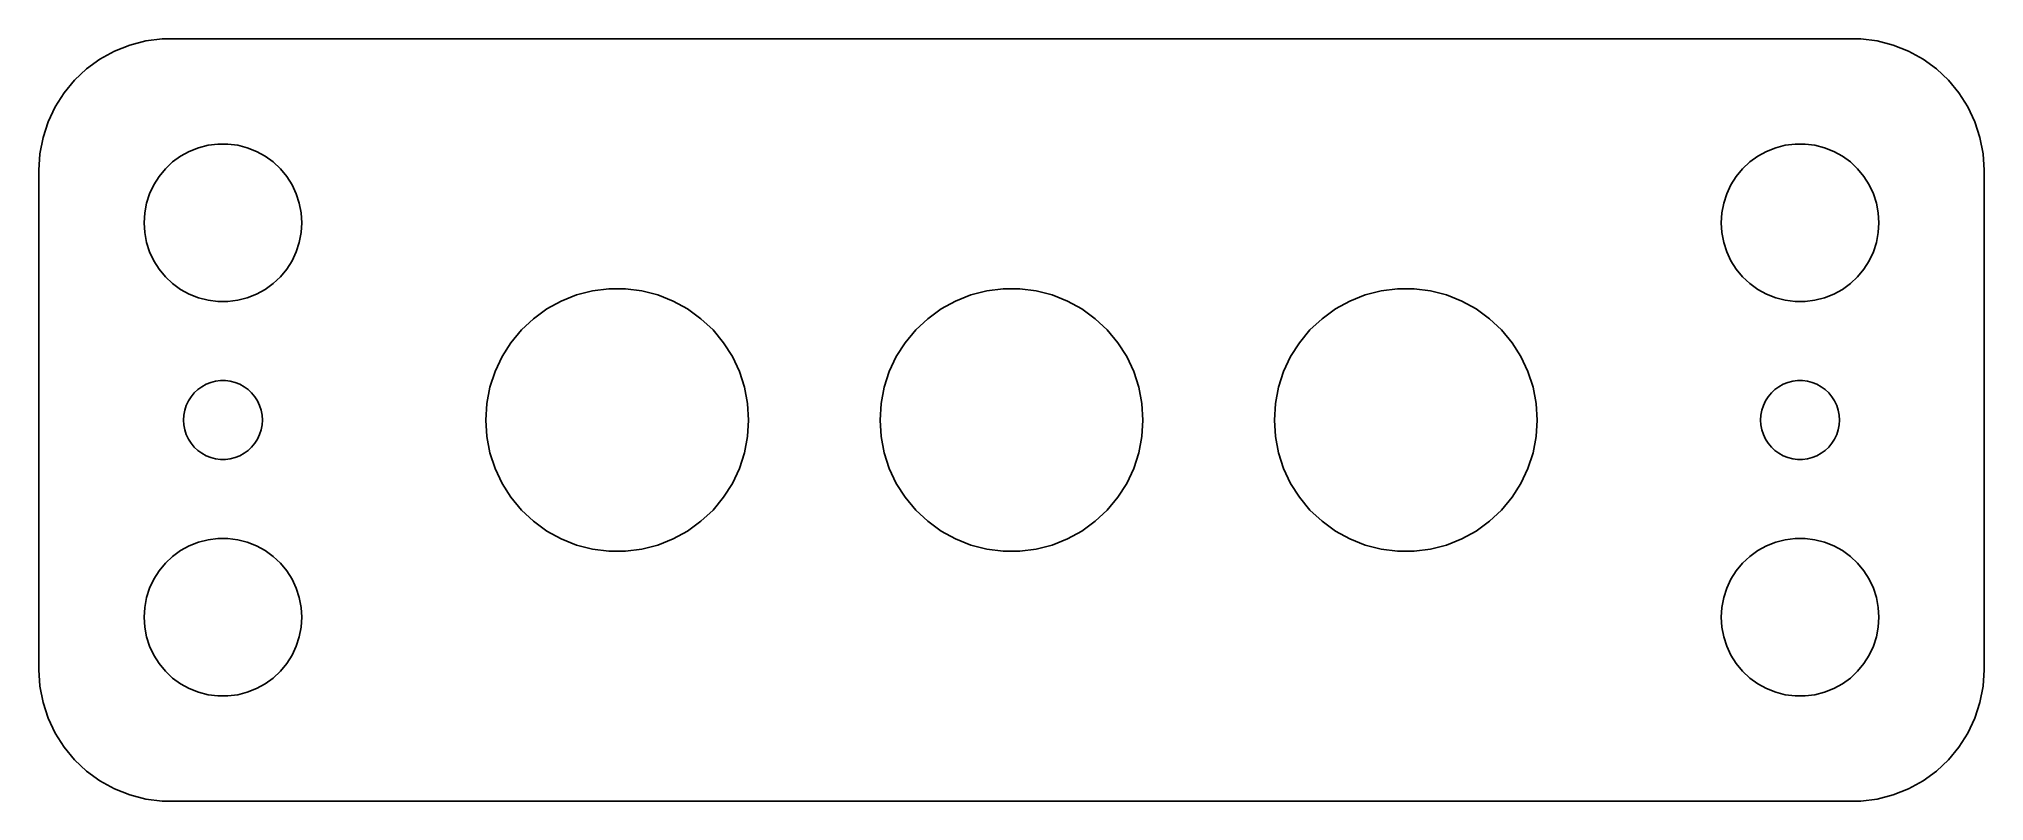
# Model space of a CAD drawing. Header units: metres. Extents: x -37 to 37, y -14.5 to 14.5.
import ezdxf

# ---------------------------------------------------------------- set-up
doc = ezdxf.new("R2010")
doc.units = ezdxf.units.M

msp = doc.modelspace()

# ---------------------------------------------------------------- linework, layer by layer
for p, q in [((-33.5451, 14.2553), (-34.1289, 14.0241)), ((-32.9369, 14.4114), (-33.5451, 14.2553)), ((-32.3139, 14.4901), (-32.9369, 14.4114)), ((32.3139, 14.4901), (-32.3139, 14.4901)), ((32.9369, 14.4114), (32.3139, 14.4901)), ((33.5451, 14.2553), (32.9369, 14.4114)), ((34.1289, 14.0241), (33.5451, 14.2553)), ((-35.1871, 13.3526), (-35.6448, 12.9227)), ((-34.6791, 13.7216), (-35.1871, 13.3526)), ((-34.1289, 14.0241), (-34.6791, 13.7216)), ((34.6791, 13.7216), (34.1289, 14.0241)), ((35.1871, 13.3526), (34.6791, 13.7216)), ((35.6448, 12.9227), (35.1871, 13.3526)), ((-35.6448, 12.9227), (-36.0451, 12.4389)), ((36.0451, 12.4389), (35.6448, 12.9227)), ((-36.3815, 11.9088), (-36.6489, 11.3406)), ((-36.0451, 12.4389), (-36.3815, 11.9088)), ((36.3815, 11.9088), (36.0451, 12.4389)), ((36.6489, 11.3406), (36.3815, 11.9088)), ((-36.6489, 11.3406), (-36.8429, 10.7434)), ((36.8429, 10.7434), (36.6489, 11.3406)), ((-36.8429, 10.7434), (-36.9606, 10.1267)), ((-30.927, 10.3532), (-30.5621, 10.4469)), ((-30.5621, 10.4469), (-30.1884, 10.4941)), ((-30.1884, 10.4941), (-29.8116, 10.4941)), ((-29.8116, 10.4941), (-29.4379, 10.4469)), ((-29.4379, 10.4469), (-29.0729, 10.3532)), ((29.0729, 10.3532), (29.4379, 10.4469)), ((29.4379, 10.4469), (29.8116, 10.4941)), ((29.8116, 10.4941), (30.1884, 10.4941)), ((30.1884, 10.4941), (30.5621, 10.4469)), ((30.5621, 10.4469), (30.927, 10.3532)), ((36.9606, 10.1267), (36.8429, 10.7434)), ((-36.9606, 10.1267), (-37, 9.5)), ((-32.1869, 9.55363), (-31.9123, 9.81154)), ((-31.9123, 9.81154), (-31.6075, 10.033)), ((-31.6075, 10.033), (-31.2773, 10.2145)), ((-31.2773, 10.2145), (-30.927, 10.3532)), ((-29.0729, 10.3532), (-28.7227, 10.2145)), ((-28.7227, 10.2145), (-28.3925, 10.033)), ((-28.3925, 10.033), (-28.0877, 9.81154)), ((-28.0877, 9.81154), (-27.8131, 9.55363)), ((27.8131, 9.55363), (28.0877, 9.81154)), ((28.0877, 9.81154), (28.3925, 10.033)), ((28.3925, 10.033), (28.7227, 10.2145)), ((28.7227, 10.2145), (29.0729, 10.3532)), ((30.927, 10.3532), (31.2773, 10.2145)), ((31.2773, 10.2145), (31.6075, 10.033)), ((31.6075, 10.033), (31.9123, 9.81154)), ((31.9123, 9.81154), (32.1869, 9.55363)), ((37, 9.5), (36.9606, 10.1267)), ((-37, 9.5), (-37, -9.5)), ((-32.7893, 8.60437), (-32.6289, 8.94525)), ((-32.6289, 8.94525), (-32.427, 9.26335)), ((-32.427, 9.26335), (-32.1869, 9.55363)), ((-27.8131, 9.55363), (-27.5729, 9.26335)), ((-27.5729, 9.26335), (-27.3711, 8.94525)), ((-27.3711, 8.94525), (-27.2107, 8.60437)), ((27.2107, 8.60437), (27.3711, 8.94525)), ((27.3711, 8.94525), (27.5729, 9.26335)), ((27.5729, 9.26335), (27.8131, 9.55363)), ((32.1869, 9.55363), (32.427, 9.26335)), ((32.427, 9.26335), (32.6289, 8.94525)), ((32.6289, 8.94525), (32.7893, 8.60437)), ((37, -9.5), (37, 9.5)), ((-32.9763, 7.87599), (-32.9057, 8.24606)), ((-32.9057, 8.24606), (-32.7893, 8.60437)), ((-27.2107, 8.60437), (-27.0942, 8.24606)), ((-27.0942, 8.24606), (-27.0237, 7.87599)), ((27.0237, 7.87599), (27.0942, 8.24606)), ((27.0942, 8.24606), (27.2107, 8.60437)), ((32.7893, 8.60437), (32.9057, 8.24606)), ((32.9057, 8.24606), (32.9763, 7.87599)), ((-33, 7.5), (-32.9763, 7.87599)), ((-32.9763, 7.12399), (-33, 7.5)), ((-27.0237, 7.87599), (-27, 7.5)), ((-27, 7.5), (-27.0237, 7.12399)), ((27, 7.5), (27.0237, 7.87599)), ((27.0237, 7.12399), (27, 7.5)), ((32.9763, 7.87599), (33, 7.5)), ((33, 7.5), (32.9763, 7.12399)), ((-32.9057, 6.75392), (-32.9763, 7.12399)), ((-32.7893, 6.39561), (-32.9057, 6.75392)), ((-27.0942, 6.75392), (-27.2107, 6.39561)), ((-27.0237, 7.12399), (-27.0942, 6.75392)), ((27.0942, 6.75392), (27.0237, 7.12399)), ((27.2107, 6.39561), (27.0942, 6.75392)), ((32.9057, 6.75392), (32.7893, 6.39561)), ((32.9763, 7.12399), (32.9057, 6.75392)), ((-32.6289, 6.05473), (-32.7893, 6.39561)), ((-32.427, 5.73663), (-32.6289, 6.05473)), ((-27.3711, 6.05473), (-27.5729, 5.73663)), ((-27.2107, 6.39561), (-27.3711, 6.05473)), ((27.3711, 6.05473), (27.2107, 6.39561)), ((27.5729, 5.73663), (27.3711, 6.05473)), ((32.6289, 6.05473), (32.427, 5.73663)), ((32.7893, 6.39561), (32.6289, 6.05473)), ((-32.1869, 5.44635), (-32.427, 5.73663)), ((-31.9123, 5.18845), (-32.1869, 5.44635)), ((-31.6075, 4.96701), (-31.9123, 5.18845)), ((-28.0877, 5.18845), (-28.3925, 4.96701)), ((-27.8131, 5.44635), (-28.0877, 5.18845)), ((-27.5729, 5.73663), (-27.8131, 5.44635)), ((27.8131, 5.44635), (27.5729, 5.73663)), ((28.0877, 5.18845), (27.8131, 5.44635)), ((28.3925, 4.96701), (28.0877, 5.18845)), ((31.9123, 5.18845), (31.6075, 4.96701)), ((32.1869, 5.44635), (31.9123, 5.18845)), ((32.427, 5.73663), (32.1869, 5.44635)), ((-31.2773, 4.78551), (-31.6075, 4.96701)), ((-30.927, 4.64682), (-31.2773, 4.78551)), ((-30.5621, 4.55313), (-30.927, 4.64682)), ((-30.1884, 4.50591), (-30.5621, 4.55313)), ((-29.8116, 4.50591), (-30.1884, 4.50591)), ((-29.4379, 4.55313), (-29.8116, 4.50591)), ((-29.0729, 4.64682), (-29.4379, 4.55313)), ((-28.7227, 4.78551), (-29.0729, 4.64682)), ((-28.3925, 4.96701), (-28.7227, 4.78551)), ((-17.6791, 4.22163), (-17.1289, 4.52412)), ((-17.1289, 4.52412), (-16.5451, 4.75528)), ((-16.5451, 4.75528), (-15.9369, 4.91142)), ((-15.9369, 4.91142), (-15.3139, 4.99013)), ((-15.3139, 4.99013), (-14.686, 4.99013)), ((-14.686, 4.99013), (-14.0631, 4.91142)), ((-14.0631, 4.91142), (-13.4549, 4.75528)), ((-13.4549, 4.75528), (-12.8711, 4.52412)), ((-12.8711, 4.52412), (-12.3209, 4.22163)), ((-2.67912, 4.22163), (-2.12889, 4.52412)), ((-2.12889, 4.52412), (-1.54507, 4.75528)), ((-1.54507, 4.75528), (-0.936905, 4.91142)), ((-0.936905, 4.91142), (-0.31395, 4.99013)), ((-0.31395, 4.99013), (0.31395, 4.99013)), ((0.31395, 4.99013), (0.936905, 4.91142)), ((0.936905, 4.91142), (1.54507, 4.75528)), ((1.54507, 4.75528), (2.12889, 4.52412)), ((2.12889, 4.52412), (2.67912, 4.22163)), ((12.3209, 4.22163), (12.8711, 4.52412)), ((12.8711, 4.52412), (13.4549, 4.75528)), ((13.4549, 4.75528), (14.0631, 4.91142)), ((14.0631, 4.91142), (14.686, 4.99013)), ((14.686, 4.99013), (15.3139, 4.99013)), ((15.3139, 4.99013), (15.9369, 4.91142)), ((15.9369, 4.91142), (16.5451, 4.75528)), ((16.5451, 4.75528), (17.1289, 4.52412)), ((17.1289, 4.52412), (17.6791, 4.22163)), ((28.7227, 4.78551), (28.3925, 4.96701)), ((29.0729, 4.64682), (28.7227, 4.78551)), ((29.4379, 4.55313), (29.0729, 4.64682)), ((29.8116, 4.50591), (29.4379, 4.55313)), ((30.1884, 4.50591), (29.8116, 4.50591)), ((30.5621, 4.55313), (30.1884, 4.50591)), ((30.927, 4.64682), (30.5621, 4.55313)), ((31.2773, 4.78551), (30.927, 4.64682)), ((31.6075, 4.96701), (31.2773, 4.78551)), ((-18.6448, 3.42273), (-18.1871, 3.85255)), ((-18.1871, 3.85255), (-17.6791, 4.22163)), ((-12.3209, 4.22163), (-11.8129, 3.85255)), ((-11.8129, 3.85255), (-11.3551, 3.42273)), ((-3.64484, 3.42273), (-3.18712, 3.85255)), ((-3.18712, 3.85255), (-2.67912, 4.22163)), ((2.67912, 4.22163), (3.18712, 3.85255)), ((3.18712, 3.85255), (3.64484, 3.42273)), ((11.3551, 3.42273), (11.8129, 3.85255)), ((11.8129, 3.85255), (12.3209, 4.22163)), ((17.6791, 4.22163), (18.1871, 3.85255)), ((18.1871, 3.85255), (18.6448, 3.42273)), ((-19.0451, 2.93892), (-18.6448, 3.42273)), ((-11.3551, 3.42273), (-10.9549, 2.93892)), ((-4.04507, 2.93892), (-3.64484, 3.42273)), ((3.64484, 3.42273), (4.04507, 2.93892)), ((10.9549, 2.93892), (11.3551, 3.42273)), ((18.6448, 3.42273), (19.0451, 2.93892)), ((-19.6489, 1.84062), (-19.3815, 2.40877)), ((-19.3815, 2.40877), (-19.0451, 2.93892)), ((-10.9549, 2.93892), (-10.6185, 2.40877)), ((-10.6185, 2.40877), (-10.3511, 1.84062)), ((-4.64888, 1.84062), (-4.38153, 2.40877)), ((-4.38153, 2.40877), (-4.04507, 2.93892)), ((4.04507, 2.93892), (4.38153, 2.40877)), ((4.38153, 2.40877), (4.64888, 1.84062)), ((10.3511, 1.84062), (10.6185, 2.40877)), ((10.6185, 2.40877), (10.9549, 2.93892)), ((19.0451, 2.93892), (19.3815, 2.40877)), ((19.3815, 2.40877), (19.6489, 1.84062)), ((-30.2811, 1.47342), (-30.0942, 1.49704)), ((-30.0942, 1.49704), (-29.9058, 1.49704)), ((-29.9058, 1.49704), (-29.7189, 1.47342)), ((-19.8429, 1.24344), (-19.6489, 1.84062)), ((-10.3511, 1.84062), (-10.1571, 1.24344)), ((-4.84291, 1.24344), (-4.64888, 1.84062)), ((4.64888, 1.84062), (4.84291, 1.24344)), ((10.1571, 1.24344), (10.3511, 1.84062)), ((19.6489, 1.84062), (19.8429, 1.24344)), ((29.7189, 1.47342), (29.9058, 1.49704)), ((29.9058, 1.49704), (30.0942, 1.49704)), ((30.0942, 1.49704), (30.2811, 1.47342)), ((-31.3145, 0.722626), (-31.2135, 0.881668)), ((-31.2135, 0.881668), (-31.0934, 1.02681)), ((-31.0934, 1.02681), (-30.9561, 1.15576)), ((-30.9561, 1.15576), (-30.8037, 1.26648)), ((-30.8037, 1.26648), (-30.6387, 1.35724)), ((-30.6387, 1.35724), (-30.4635, 1.42657)), ((-30.4635, 1.42657), (-30.2811, 1.47342)), ((-29.7189, 1.47342), (-29.5365, 1.42657)), ((-29.5365, 1.42657), (-29.3613, 1.35724)), ((-29.3613, 1.35724), (-29.1963, 1.26648)), ((-29.1963, 1.26648), (-29.0439, 1.15576)), ((-29.0439, 1.15576), (-28.9065, 1.02681)), ((-28.9065, 1.02681), (-28.7865, 0.881668)), ((-28.7865, 0.881668), (-28.6855, 0.722626)), ((-19.9606, 0.626663), (-19.8429, 1.24344)), ((-10.1571, 1.24344), (-10.0394, 0.626663)), ((-4.96057, 0.626663), (-4.84291, 1.24344)), ((4.84291, 1.24344), (4.96057, 0.626663)), ((10.0394, 0.626663), (10.1571, 1.24344)), ((19.8429, 1.24344), (19.9606, 0.626663)), ((28.6855, 0.722626), (28.7865, 0.881668)), ((28.7865, 0.881668), (28.9065, 1.02681)), ((28.9065, 1.02681), (29.0439, 1.15576)), ((29.0439, 1.15576), (29.1963, 1.26648)), ((29.1963, 1.26648), (29.3613, 1.35724)), ((29.3613, 1.35724), (29.5365, 1.42657)), ((29.5365, 1.42657), (29.7189, 1.47342)), ((30.2811, 1.47342), (30.4635, 1.42657)), ((30.4635, 1.42657), (30.6387, 1.35724)), ((30.6387, 1.35724), (30.8037, 1.26648)), ((30.8037, 1.26648), (30.9561, 1.15576)), ((30.9561, 1.15576), (31.0934, 1.02681)), ((31.0934, 1.02681), (31.2135, 0.881668)), ((31.2135, 0.881668), (31.3145, 0.722626)), ((-31.5, 0), (-31.4882, 0.187988)), ((-31.4882, -0.187988), (-31.5, 0)), ((-31.4882, 0.187988), (-31.4529, 0.373032)), ((-31.4529, 0.373032), (-31.3947, 0.552185)), ((-31.3947, 0.552185), (-31.3145, 0.722626)), ((-28.6855, 0.722626), (-28.6053, 0.552185)), ((-28.6053, 0.552185), (-28.5471, 0.373032)), ((-28.5471, 0.373032), (-28.5118, 0.187988)), ((-28.5118, 0.187988), (-28.5, 0)), ((-28.5, 0), (-28.5118, -0.187988)), ((-20, 0), (-19.9606, 0.626663)), ((-19.9606, -0.626663), (-20, 0)), ((-10.0394, 0.626663), (-10, 0)), ((-10, 0), (-10.0394, -0.626663)), ((-5, 0), (-4.96057, 0.626663)), ((-4.96057, -0.626663), (-5, 0)), ((4.96057, 0.626663), (5, 0)), ((5, 0), (4.96057, -0.626663)), ((10, 0), (10.0394, 0.626663)), ((10.0394, -0.626663), (10, 0)), ((19.9606, 0.626663), (20, 0)), ((20, 0), (19.9606, -0.626663)), ((28.5, 0), (28.5118, 0.187988)), ((28.5118, -0.187988), (28.5, 0)), ((28.5118, 0.187988), (28.5471, 0.373032)), ((28.5471, 0.373032), (28.6053, 0.552185)), ((28.6053, 0.552185), (28.6855, 0.722626)), ((31.3145, 0.722626), (31.3947, 0.552185)), ((31.3947, 0.552185), (31.4529, 0.373032)), ((31.4529, 0.373032), (31.4882, 0.187988)), ((31.4882, 0.187988), (31.5, 0)), ((31.5, 0), (31.4882, -0.187988)), ((-31.4529, -0.373032), (-31.4882, -0.187988)), ((-31.3947, -0.552185), (-31.4529, -0.373032)), ((-31.3145, -0.722626), (-31.3947, -0.552185)), ((-31.2135, -0.881668), (-31.3145, -0.722626)), ((-28.6855, -0.722626), (-28.7865, -0.881668)), ((-28.6053, -0.552185), (-28.6855, -0.722626)), ((-28.5471, -0.373032), (-28.6053, -0.552185)), ((-28.5118, -0.187988), (-28.5471, -0.373032)), ((-19.8429, -1.24344), (-19.9606, -0.626663)), ((-10.0394, -0.626663), (-10.1571, -1.24344)), ((-4.84291, -1.24344), (-4.96057, -0.626663)), ((4.96057, -0.626663), (4.84291, -1.24344)), ((10.1571, -1.24344), (10.0394, -0.626663)), ((19.9606, -0.626663), (19.8429, -1.24344)), ((28.5471, -0.373032), (28.5118, -0.187988)), ((28.6053, -0.552185), (28.5471, -0.373032)), ((28.6855, -0.722626), (28.6053, -0.552185)), ((28.7865, -0.881668), (28.6855, -0.722626)), ((31.3145, -0.722626), (31.2135, -0.881668)), ((31.3947, -0.552185), (31.3145, -0.722626)), ((31.4529, -0.373032), (31.3947, -0.552185)), ((31.4882, -0.187988), (31.4529, -0.373032)), ((-31.0934, -1.02681), (-31.2135, -0.881668)), ((-30.9561, -1.15576), (-31.0934, -1.02681)), ((-30.8037, -1.26648), (-30.9561, -1.15576)), ((-30.6387, -1.35724), (-30.8037, -1.26648)), ((-30.4635, -1.42657), (-30.6387, -1.35724)), ((-30.2811, -1.47342), (-30.4635, -1.42657)), ((-30.0942, -1.49704), (-30.2811, -1.47342)), ((-29.7189, -1.47342), (-29.9058, -1.49704)), ((-29.5365, -1.42657), (-29.7189, -1.47342)), ((-29.3613, -1.35724), (-29.5365, -1.42657)), ((-29.1963, -1.26648), (-29.3613, -1.35724)), ((-29.0439, -1.15576), (-29.1963, -1.26648)), ((-28.9065, -1.02681), (-29.0439, -1.15576)), ((-28.7865, -0.881668), (-28.9065, -1.02681)), ((-19.6489, -1.84062), (-19.8429, -1.24344)), ((-10.1571, -1.24344), (-10.3511, -1.84062)), ((-4.64888, -1.84062), (-4.84291, -1.24344)), ((4.84291, -1.24344), (4.64888, -1.84062)), ((10.3511, -1.84062), (10.1571, -1.24344)), ((19.8429, -1.24344), (19.6489, -1.84062)), ((28.9065, -1.02681), (28.7865, -0.881668)), ((29.0439, -1.15576), (28.9065, -1.02681)), ((29.1963, -1.26648), (29.0439, -1.15576)), ((29.3613, -1.35724), (29.1963, -1.26648)), ((29.5365, -1.42657), (29.3613, -1.35724)), ((29.7189, -1.47342), (29.5365, -1.42657)), ((29.9058, -1.49704), (29.7189, -1.47342)), ((30.2811, -1.47342), (30.0942, -1.49704)), ((30.4635, -1.42657), (30.2811, -1.47342)), ((30.6387, -1.35724), (30.4635, -1.42657)), ((30.8037, -1.26648), (30.6387, -1.35724)), ((30.9561, -1.15576), (30.8037, -1.26648)), ((31.0934, -1.02681), (30.9561, -1.15576)), ((31.2135, -0.881668), (31.0934, -1.02681)), ((-29.9058, -1.49704), (-30.0942, -1.49704)), ((-19.3815, -2.40877), (-19.6489, -1.84062)), ((-10.3511, -1.84062), (-10.6185, -2.40877)), ((-4.38153, -2.40877), (-4.64888, -1.84062)), ((4.64888, -1.84062), (4.38153, -2.40877)), ((10.6185, -2.40877), (10.3511, -1.84062)), ((19.6489, -1.84062), (19.3815, -2.40877)), ((30.0942, -1.49704), (29.9058, -1.49704)), ((-19.0451, -2.93892), (-19.3815, -2.40877)), ((-18.6448, -3.42273), (-19.0451, -2.93892)), ((-10.9549, -2.93892), (-11.3551, -3.42273)), ((-10.6185, -2.40877), (-10.9549, -2.93892)), ((-4.04507, -2.93892), (-4.38153, -2.40877)), ((-3.64484, -3.42273), (-4.04507, -2.93892)), ((4.04507, -2.93892), (3.64484, -3.42273)), ((4.38153, -2.40877), (4.04507, -2.93892)), ((10.9549, -2.93892), (10.6185, -2.40877)), ((11.3551, -3.42273), (10.9549, -2.93892)), ((19.0451, -2.93892), (18.6448, -3.42273)), ((19.3815, -2.40877), (19.0451, -2.93892)), ((-18.1871, -3.85255), (-18.6448, -3.42273)), ((-11.3551, -3.42273), (-11.8129, -3.85255)), ((-3.18712, -3.85255), (-3.64484, -3.42273)), ((3.64484, -3.42273), (3.18712, -3.85255)), ((11.8129, -3.85255), (11.3551, -3.42273)), ((18.6448, -3.42273), (18.1871, -3.85255)), ((-17.6791, -4.22163), (-18.1871, -3.85255)), ((-17.1289, -4.52412), (-17.6791, -4.22163)), ((-12.3209, -4.22163), (-12.8711, -4.52412)), ((-11.8129, -3.85255), (-12.3209, -4.22163)), ((-2.67912, -4.22163), (-3.18712, -3.85255)), ((-2.12889, -4.52412), (-2.67912, -4.22163)), ((2.67912, -4.22163), (2.12889, -4.52412)), ((3.18712, -3.85255), (2.67912, -4.22163)), ((12.3209, -4.22163), (11.8129, -3.85255)), ((12.8711, -4.52412), (12.3209, -4.22163)), ((17.6791, -4.22163), (17.1289, -4.52412)), ((18.1871, -3.85255), (17.6791, -4.22163)), ((-31.9123, -5.18845), (-31.6075, -4.96701)), ((-31.6075, -4.96701), (-31.2773, -4.78551)), ((-31.2773, -4.78551), (-30.927, -4.64682)), ((-30.927, -4.64682), (-30.5621, -4.55313)), ((-30.5621, -4.55313), (-30.1884, -4.50591)), ((-30.1884, -4.50591), (-29.8116, -4.50591)), ((-29.8116, -4.50591), (-29.4379, -4.55313)), ((-29.4379, -4.55313), (-29.0729, -4.64682)), ((-29.0729, -4.64682), (-28.7227, -4.78551)), ((-28.7227, -4.78551), (-28.3925, -4.96701)), ((-28.3925, -4.96701), (-28.0877, -5.18845)), ((-16.5451, -4.75528), (-17.1289, -4.52412)), ((-15.9369, -4.91142), (-16.5451, -4.75528)), ((-15.3139, -4.99013), (-15.9369, -4.91142)), ((-14.686, -4.99013), (-15.3139, -4.99013)), ((-14.0631, -4.91142), (-14.686, -4.99013)), ((-13.4549, -4.75528), (-14.0631, -4.91142)), ((-12.8711, -4.52412), (-13.4549, -4.75528)), ((-1.54507, -4.75528), (-2.12889, -4.52412)), ((-0.936905, -4.91142), (-1.54507, -4.75528)), ((-0.31395, -4.99013), (-0.936905, -4.91142)), ((0.31395, -4.99013), (-0.31395, -4.99013)), ((0.936905, -4.91142), (0.31395, -4.99013)), ((1.54507, -4.75528), (0.936905, -4.91142)), ((2.12889, -4.52412), (1.54507, -4.75528)), ((13.4549, -4.75528), (12.8711, -4.52412)), ((14.0631, -4.91142), (13.4549, -4.75528)), ((14.686, -4.99013), (14.0631, -4.91142)), ((15.3139, -4.99013), (14.686, -4.99013)), ((15.9369, -4.91142), (15.3139, -4.99013)), ((16.5451, -4.75528), (15.9369, -4.91142)), ((17.1289, -4.52412), (16.5451, -4.75528)), ((28.0877, -5.18845), (28.3925, -4.96701)), ((28.3925, -4.96701), (28.7227, -4.78551)), ((28.7227, -4.78551), (29.0729, -4.64682)), ((29.0729, -4.64682), (29.4379, -4.55313)), ((29.4379, -4.55313), (29.8116, -4.50591)), ((29.8116, -4.50591), (30.1884, -4.50591)), ((30.1884, -4.50591), (30.5621, -4.55313)), ((30.5621, -4.55313), (30.927, -4.64682)), ((30.927, -4.64682), (31.2773, -4.78551)), ((31.2773, -4.78551), (31.6075, -4.96701)), ((31.6075, -4.96701), (31.9123, -5.18845)), ((-32.6289, -6.05473), (-32.427, -5.73663)), ((-32.427, -5.73663), (-32.1869, -5.44635)), ((-32.1869, -5.44635), (-31.9123, -5.18845)), ((-28.0877, -5.18845), (-27.8131, -5.44635)), ((-27.8131, -5.44635), (-27.5729, -5.73663)), ((-27.5729, -5.73663), (-27.3711, -6.05473)), ((27.3711, -6.05473), (27.5729, -5.73663)), ((27.5729, -5.73663), (27.8131, -5.44635)), ((27.8131, -5.44635), (28.0877, -5.18845)), ((31.9123, -5.18845), (32.1869, -5.44635)), ((32.1869, -5.44635), (32.427, -5.73663)), ((32.427, -5.73663), (32.6289, -6.05473)), ((-32.9057, -6.75392), (-32.7893, -6.39561)), ((-32.7893, -6.39561), (-32.6289, -6.05473)), ((-27.3711, -6.05473), (-27.2107, -6.39561)), ((-27.2107, -6.39561), (-27.0942, -6.75392)), ((27.0942, -6.75392), (27.2107, -6.39561)), ((27.2107, -6.39561), (27.3711, -6.05473)), ((32.6289, -6.05473), (32.7893, -6.39561)), ((32.7893, -6.39561), (32.9057, -6.75392)), ((-33, -7.5), (-32.9763, -7.12399)), ((-32.9763, -7.12399), (-32.9057, -6.75392)), ((-27.0942, -6.75392), (-27.0237, -7.12399)), ((-27.0237, -7.12399), (-27, -7.5)), ((27, -7.5), (27.0237, -7.12399)), ((27.0237, -7.12399), (27.0942, -6.75392)), ((32.9057, -6.75392), (32.9763, -7.12399)), ((32.9763, -7.12399), (33, -7.5)), ((-32.9763, -7.87599), (-33, -7.5)), ((-32.9057, -8.24606), (-32.9763, -7.87599)), ((-27.0237, -7.87599), (-27.0942, -8.24606)), ((-27, -7.5), (-27.0237, -7.87599)), ((27.0237, -7.87599), (27, -7.5)), ((27.0942, -8.24606), (27.0237, -7.87599)), ((32.9763, -7.87599), (32.9057, -8.24606)), ((33, -7.5), (32.9763, -7.87599)), ((-32.7893, -8.60437), (-32.9057, -8.24606)), ((-32.6289, -8.94525), (-32.7893, -8.60437)), ((-27.2107, -8.60437), (-27.3711, -8.94525)), ((-27.0942, -8.24606), (-27.2107, -8.60437)), ((27.2107, -8.60437), (27.0942, -8.24606)), ((27.3711, -8.94525), (27.2107, -8.60437)), ((32.7893, -8.60437), (32.6289, -8.94525)), ((32.9057, -8.24606), (32.7893, -8.60437)), ((-37, -9.5), (-36.9606, -10.1267)), ((-32.427, -9.26335), (-32.6289, -8.94525)), ((-32.1869, -9.55363), (-32.427, -9.26335)), ((-31.9123, -9.81154), (-32.1869, -9.55363)), ((-27.8131, -9.55363), (-28.0877, -9.81154)), ((-27.5729, -9.26335), (-27.8131, -9.55363)), ((-27.3711, -8.94525), (-27.5729, -9.26335)), ((27.5729, -9.26335), (27.3711, -8.94525)), ((27.8131, -9.55363), (27.5729, -9.26335)), ((28.0877, -9.81154), (27.8131, -9.55363)), ((32.1869, -9.55363), (31.9123, -9.81154)), ((32.427, -9.26335), (32.1869, -9.55363)), ((32.6289, -8.94525), (32.427, -9.26335)), ((36.9606, -10.1267), (37, -9.5)), ((-36.9606, -10.1267), (-36.8429, -10.7434)), ((-31.6075, -10.033), (-31.9123, -9.81154)), ((-31.2773, -10.2145), (-31.6075, -10.033)), ((-30.927, -10.3532), (-31.2773, -10.2145)), ((-30.5621, -10.4469), (-30.927, -10.3532)), ((-29.0729, -10.3532), (-29.4379, -10.4469)), ((-28.7227, -10.2145), (-29.0729, -10.3532)), ((-28.3925, -10.033), (-28.7227, -10.2145)), ((-28.0877, -9.81154), (-28.3925, -10.033)), ((28.3925, -10.033), (28.0877, -9.81154)), ((28.7227, -10.2145), (28.3925, -10.033)), ((29.0729, -10.3532), (28.7227, -10.2145)), ((29.4379, -10.4469), (29.0729, -10.3532)), ((30.927, -10.3532), (30.5621, -10.4469)), ((31.2773, -10.2145), (30.927, -10.3532)), ((31.6075, -10.033), (31.2773, -10.2145)), ((31.9123, -9.81154), (31.6075, -10.033)), ((36.8429, -10.7434), (36.9606, -10.1267)), ((-36.8429, -10.7434), (-36.6489, -11.3406)), ((-30.1884, -10.4941), (-30.5621, -10.4469)), ((-29.8116, -10.4941), (-30.1884, -10.4941)), ((-29.4379, -10.4469), (-29.8116, -10.4941)), ((29.8116, -10.4941), (29.4379, -10.4469)), ((30.1884, -10.4941), (29.8116, -10.4941)), ((30.5621, -10.4469), (30.1884, -10.4941)), ((36.6489, -11.3406), (36.8429, -10.7434)), ((-36.6489, -11.3406), (-36.3815, -11.9088)), ((36.3815, -11.9088), (36.6489, -11.3406)), ((-36.3815, -11.9088), (-36.0451, -12.4389)), ((-36.0451, -12.4389), (-35.6448, -12.9227)), ((35.6448, -12.9227), (36.0451, -12.4389)), ((36.0451, -12.4389), (36.3815, -11.9088)), ((-35.6448, -12.9227), (-35.1871, -13.3526)), ((35.1871, -13.3526), (35.6448, -12.9227)), ((-35.1871, -13.3526), (-34.6791, -13.7216)), ((-34.6791, -13.7216), (-34.1289, -14.0241)), ((-34.1289, -14.0241), (-33.5451, -14.2553)), ((33.5451, -14.2553), (34.1289, -14.0241)), ((34.1289, -14.0241), (34.6791, -13.7216)), ((34.6791, -13.7216), (35.1871, -13.3526)), ((-33.5451, -14.2553), (-32.9369, -14.4114)), ((-32.9369, -14.4114), (-32.3139, -14.4901)), ((-32.3139, -14.4901), (32.3139, -14.4901)), ((32.3139, -14.4901), (32.9369, -14.4114)), ((32.9369, -14.4114), (33.5451, -14.2553))]:
    msp.add_line(p, q)

doc.saveas('drawing.dxf')
